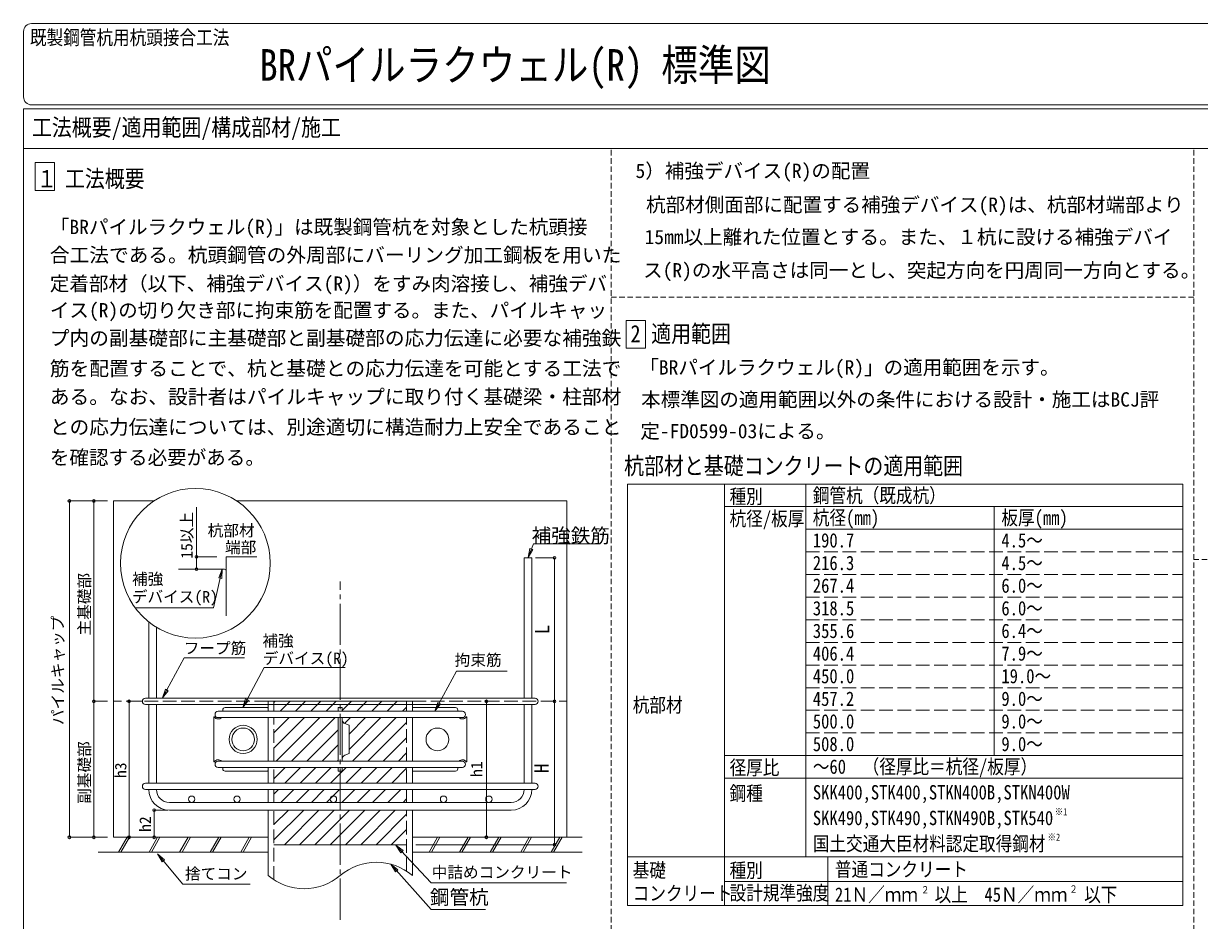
# Model space of a CAD drawing. Units: millimetres, scale not verified. Extents: x -38480 to 38480, y -27228 to 27488.
# Drawn here: x -38480 to 11, y -1877 to 27488 of the extents above; entities that cross this region are included whole.
import ezdxf
from ezdxf.enums import TextEntityAlignment as Align

# ---------------------------------------------------------------- set-up
doc = ezdxf.new("R2010")
doc.units = ezdxf.units.MM
doc.header["$LTSCALE"] = 150
for name, pattern in [('CHAIN2', [12, 9, -1, 1, -1]), ('DASHED1', [1.8, 1.2, -0.6]), ('DASHED3', [4, 3, -1])]:
    doc.linetypes.add(name, pattern=pattern)
for name, color, linetype, lineweight in [('0-0_0', 134, 'Continuous', 18), ('0-1_00_WAKU', 4, 'Continuous', 9), ('0-4_02_TEXT', 134, 'Continuous', 18), ('0-8_06_HYOU', 6, 'Continuous', 18), ('0-9_07_DOT', 5, 'DASHED1', 18), ('0-B_08_CENTER', 4, 'CHAIN2', 9), ('0-C_08HIDDEN', 5, 'DASHED3', 18), ('0-D_09_KAKOMI', 6, 'Continuous', 18), ('0-E_09SUNPO', 7, 'Continuous', 18), ('0-F_10TEXT', 2, 'Continuous', 18)]:
    doc.layers.add(name, color=color, linetype=linetype, lineweight=lineweight)
doc.layers.add('0-3_01_TITLE', color=5, linetype='Continuous')
doc.styles.add('ＭＳ ゴシック', font='')
doc.styles.get('ＭＳ ゴシック').set_extended_font_data('MS Gothic')

msp = doc.modelspace()

# ---------------------------------------------------------------- linework, layer by layer
at = {"layer": '0-0_0'}
for p, q in [((-35532, 11856.6), (-34210.6, 11856.6)), ((-35532, 11856.6), (-35532, 846.2)), ((-31497.4, 11856.6), (-20691.2, 11856.6)), ((-20691.2, 11856.6), (-20691.2, 846.2)), ((-31851.9, 8426.7), (-31851.9, 10031.8)), ((-31851.9, 10031.8), (-30845.8, 10031.8)), ((-33402, 9626.8), (-31905.9, 9626.8)), ((-21841.4, 5402.3), (-21841.4, 9995.5)), ((-31851.9, 9572.8), (-31851.9, 8091.4)), ((-34381.8, 5402.3), (-34381.8, 7901.1)), ((-34129.5, 5402.3), (-34129.5, 7724.6)), ((-34485.7, 5402.3), (-21737.5, 5402.3)), ((-34485.7, 5194.5), (-21737.5, 5194.5)), ((-34381.8, 2619.6), (-34381.8, 5194.5)), ((-34129.5, 2619.6), (-34129.5, 5194.5)), ((-31959.1, 5016.4), (-31959.1, 4971.9)), ((-31884.9, 5090.6), (-30489.8, 5090.6)), ((-30475, 5298.4), (-30475, 4971.9)), ((-30475, 5298.4), (-25748.2, 5298.4)), ((-30475, 5075.8), (-30475, 4971.9)), ((-28178.4, 5090.6), (-28178.4, 4971.9)), ((-28178.4, 5090.6), (-28044.8, 5090.6)), ((-28044.8, 5090.6), (-28044.8, 4971.9)), ((-25748.2, 5298.4), (-25748.2, 4971.9)), ((-25748.2, 5075.8), (-25748.2, 4971.9)), ((-24338.3, 5090.6), (-25733.4, 5090.6)), ((-24264.1, 5016.4), (-24264.1, 4971.9)), ((-22093.7, 2619.6), (-22093.7, 5194.5)), ((-21841.4, 2619.6), (-21841.4, 5194.5)), ((-32255.9, 4774.2), (-32255.9, 3329.4)), ((-32107.5, 4971.9), (-24115.7, 4971.9)), ((-32107.5, 4764.1), (-24115.7, 4764.1)), ((-30475, 3339.4), (-30475, 4764.1)), ((-30475, 4764.1), (-30475, 3339.4)), ((-30475, 4764.1), (-30475, 3339.4)), ((-28178.4, 4764.1), (-28178.4, 3339.4)), ((-28044.8, 4764.1), (-28044.8, 3339.4)), ((-25748.2, 4764.1), (-25748.2, 3339.4)), ((-25748.2, 3339.4), (-25748.2, 4764.1)), ((-25748.2, 4764.1), (-25748.2, 3339.4)), ((-23967.3, 4774.2), (-23967.3, 3329.4)), ((-27960.9, 4567.3), (-27822.2, 4511.9)), ((-27822.2, 3591.7), (-27822.2, 4511.9)), ((-27960.9, 3536.3), (-27822.2, 3591.7)), ((-32107.5, 3339.4), (-24115.7, 3339.4)), ((-32107.5, 3131.7), (-24115.7, 3131.7)), ((-31959.1, 3087.1), (-31959.1, 3131.7)), ((-30475, 3131.7), (-30475, 3027.8)), ((-30475, 3131.7), (-30475, 2619.6)), ((-28178.4, 3131.7), (-28178.4, 3012.9)), ((-28044.8, 3131.7), (-28044.8, 3012.9)), ((-25748.2, 3131.7), (-25748.2, 3027.8)), ((-25748.2, 3131.7), (-25748.2, 2619.6)), ((-24264.1, 3087.1), (-24264.1, 3131.7)), ((-30489.8, 3012.9), (-31884.9, 3012.9)), ((-28178.4, 3012.9), (-28044.8, 3012.9)), ((-25733.4, 3012.9), (-24338.3, 3012.9)), ((-34485.7, 2619.6), (-21737.5, 2619.6)), ((-34485.7, 2411.9), (-21737.5, 2411.9)), ((-30475, 2411.9), (-30475, 1988.9)), ((-25748.2, 2411.9), (-25748.2, 1988.9)), ((-22516.6, 1988.9), (-33706.6, 1988.9)), ((-22516.6, 1736.6), (-33706.6, 1736.6)), ((-30475, 1736.6), (-30475, -403.2)), ((-25748.2, 1736.6), (-25748.2, -403.2)), ((-30475, 846.2), (-35532, 846.2)), ((-25748.2, 846.2), (-20191.2, 846.2)), ((-30475, 356.1), (-36032, 356.1)), ((-25748.2, 356.1), (-20191.2, 356.1))]:
    msp.add_line(p, q, dxfattribs=at)
msp.add_lwpolyline([(-22093.7, 5402.3), (-22093.7, 9995.5), (-21841.4, 9995.5)], dxfattribs=at)
for centre, radius in [((-31291.2, 4051.8), 460.1), ((-31291.2, 4051.8), 371), ((-24932, 4051.8), 371), ((-32976.2, 2092.8), 103.9), ((-31492.1, 2092.8), 103.9), ((-28334.2, 2092.8), 103.9), ((-24732.2, 2092.8), 103.9), ((-23247.1, 2092.8), 103.9)]:
    msp.add_circle(centre, radius, dxfattribs=at)
for centre, radius, start, end in [((-31905.9, 9572.8), 54, 0, 90), ((-34485.7, 5298.4), 103.9, 90, 270), ((-21737.5, 5298.4), 103.9, 270, 90), ((-31884.9, 5016.4), 74.2, 90, 180), ((-30489.8, 5075.8), 14.8, 0, 90), ((-25733.4, 5075.8), 14.8, 90, 180), ((-24338.3, 5016.4), 74.2, 0, 90), ((-32241.1, 4774.2), 14.8, 35.097, 180), ((-32107.5, 4868), 148.4, 215.097, 315.573), ((-32107.5, 4868), 103.9, 90, 270), ((-27911.2, 4691.3), 133.6, 180, 248.199), ((-24115.7, 4868), 148.4, 224.427, 324.903), ((-24115.7, 4868), 103.9, 270, 90), ((-23982.2, 4774.2), 14.8, 0, 144.903), ((-27911.2, 3412.2), 133.6, 111.801, 180), ((-32241.1, 3329.4), 14.8, 180, 324.903), ((-32107.5, 3235.5), 148.4, 44.427, 144.903), ((-32107.5, 3235.5), 103.9, 90, 270), ((-31884.9, 3087.1), 74.2, 180, 270), ((-24338.3, 3087.1), 74.2, 270, 0), ((-24115.7, 3235.5), 148.4, 35.097, 135.573), ((-24115.7, 3235.5), 103.9, 270, 90), ((-24115.7, 3235.5), 103.9, 269.996, 270.004), ((-23982.2, 3329.4), 14.8, 215.097, 0), ((-30489.8, 3027.8), 14.8, 270, 0), ((-25733.4, 3027.8), 14.8, 180, 270), ((-34485.7, 2515.8), 103.9, 90, 270), ((-33706.6, 2411.9), 675.2, 180, 270), ((-33706.6, 2411.9), 423, 180, 270), ((-22516.6, 2411.9), 423, 270, 0), ((-22516.6, 2411.9), 675.2, 270, 0), ((-21737.5, 2515.8), 103.9, 270, 90), ((-26929.9, -1802.6), 1831.7, 49.823, 130.177), ((-29293.3, 996.3), 1831.7, 229.823, 310.177)]:
    msp.add_arc(centre, radius, start, end, dxfattribs=at)
at = {"layer": '0-1_00_WAKU'}
for p, q in [((-38220, 27487.9), (38220, 27487.9)), ((-38480, 25085.4), (-38480, 27227.9)), ((-38480, -27227.9), (-38480, 24699.3)), ((-38480, 24699.3), (38480, 24699.3)), ((-38220, 24825.4), (38220, 24825.4)), ((-38480, 23399.3), (38480, 23399.3))]:
    msp.add_line(p, q, dxfattribs=at)
for centre, start, end in [((-38220, 27227.9), 90, 180), ((-38220, 27227.9), 90, 180), ((-38220, 25085.4), 180, 270)]:
    msp.add_arc(centre, 260, start, end, dxfattribs=at)
at = {"layer": '0-4_02_TEXT'}
for p, q in [((-15540.8, -1382.2), (-15540.8, 12412.1)), ((-12876, 203.8), (-12876, 12412.1)), ((-12151, -1382.2), (-12151, 203.8))]:
    msp.add_line(p, q, dxfattribs=at)
at = {"layer": '0-8_06_HYOU'}
for p, q in [((-18710.7, 12412.1), (-532.6, 12412.1)), ((-18710.7, -1382.2), (-18710.7, 12412.1)), ((-532.6, -1382.2), (-532.6, 12412.1)), ((-15540.8, 11671.3), (-532.6, 11671.3)), ((-6704.3, 11671.3), (-6704.3, 3521.9)), ((-12876, 10930.4), (-532.6, 10930.4)), ((-15540.8, 3521.9), (-532.6, 3521.9)), ((-15540.8, 2781), (-532.6, 2781)), ((-18710.7, 203.8), (-532.6, 203.8)), ((-15540.8, -600.5), (-532.6, -600.5)), ((-18710.7, -1382.2), (-532.6, -1382.2))]:
    msp.add_line(p, q, dxfattribs=at)
at = {"layer": '0-8_06_HYOU', "linetype": 'DASHED3'}
for p, q in [((-12876, 10189.6), (-532.6, 10189.6)), ((-12876, 9448.7), (-532.6, 9448.7)), ((-12876, 8707.9), (-532.6, 8707.9)), ((-12876, 7967), (-532.6, 7967)), ((-12876, 7226.2), (-532.6, 7226.2)), ((-12876, 6485.3), (-532.6, 6485.3)), ((-12876, 5744.4), (-532.6, 5744.4)), ((-12876, 5003.6), (-532.6, 5003.6)), ((-12876, 4262.7), (-532.6, 4262.7))]:
    msp.add_line(p, q, dxfattribs=at)
at = {"layer": '0-9_07_DOT'}
for p, q in [((-19240, -24622), (-19240, 23399.3)), ((-173.2, -24622), (-173.2, 23399.3)), ((-173.2, 18524.3), (-19240, 18524.3)), ((18893.6, 9942.7), (-173.2, 9942.7))]:
    msp.add_line(p, q, dxfattribs=at)
at = {"layer": '0-B_08_CENTER'}
msp.add_line((-28111.6, -1856.3), (-28111.6, 9222.5), dxfattribs=at)
at = {"layer": '0-C_08HIDDEN'}
for p, q in [((-30475, 5298.4), (-35532, 5298.4)), ((-30283.2, 4971.9), (-30283.2, 5298.4)), ((-25940, 4971.9), (-25940, 5298.4)), ((-25748.2, 5298.4), (-20691.2, 5298.4)), ((-30283.2, 3339.4), (-30283.2, 4764.1)), ((-25940, 3339.4), (-25940, 4764.1)), ((-30283.2, 2619.6), (-30283.2, 3131.7)), ((-25940, 2619.6), (-25940, 3131.7)), ((-30283.2, 1988.9), (-30283.2, 2411.9)), ((-25940, 1988.9), (-25940, 2411.9)), ((-30283.2, -544.8), (-30283.2, 1736.6)), ((-25940, -261.5), (-25940, 1736.6))]:
    msp.add_line(p, q, dxfattribs=at)
at = {"layer": '0-D_09_KAKOMI'}
for p, q in [((-37462.7, 22026), (-37462.7, 22932.8)), ((-37462.7, 22026), (-38094.1, 22026)), ((-18121.3, 16859.4), (-18121.3, 17766.3)), ((-18121.3, 16859.4), (-18752.7, 16859.4))]:
    msp.add_line(p, q, dxfattribs=at)
for points in [[(-37462.7, 22932.8), (-38094.1, 22932.8), (-38094.1, 22026)], [(-18121.3, 17766.3), (-18752.7, 17766.3), (-18752.7, 16859.4)]]:
    msp.add_lwpolyline(points, dxfattribs=at)
at = {"layer": '0-E_09SUNPO'}
for p, q in [((-36979.3, 11856.6), (-35732, 11856.6)), ((-36979.3, 11856.6), (-36979.3, 846.2)), ((-36182, 5298.4), (-36182, 11856.6)), ((-32819.1, 11649.8), (-32819.1, 9626.8)), ((-21961.8, 10008.6), (-21789.7, 10453.2)), ((-21789.7, 10453.2), (-19603.8, 10453.2)), ((-32819.1, 10031.8), (-32151.9, 10031.8)), ((-21903.8, 10302.9), (-21961.8, 10008.6)), ((-21806.6, 10265.3), (-21961.8, 10008.6)), ((-21903.8, 10302.9), (-21806.6, 10265.3)), ((-21720.5, 9995.5), (-21101.5, 9995.5)), ((-21101.5, 9995.5), (-21101.5, 5298.4)), ((-31975.7, 9619.8), (-32258, 8361)), ((-32091.2, 9342.9), (-31975.7, 9619.8)), ((-31989.5, 9320.1), (-32091.2, 9342.9)), ((-31989.5, 9320.1), (-31975.7, 9619.8)), ((-32258, 8361), (-34824.9, 8361)), ((-33930.6, 5409.3), (-33225, 6720)), ((-33225, 6720), (-31243.6, 6720)), ((-31306.6, 5097.7), (-30600.9, 6408.4)), ((-30600.9, 6408.4), (-27948.7, 6408.4)), ((-25012.2, 4976.1), (-24306.6, 6286.8)), ((-24306.6, 6286.8), (-22651.3, 6286.8)), ((-33836.5, 5694.2), (-33930.6, 5409.3)), ((-33744.7, 5644.8), (-33930.6, 5409.3)), ((-33836.5, 5694.2), (-33744.7, 5644.8)), ((-31212.4, 5382.5), (-31306.6, 5097.7)), ((-31120.6, 5333.1), (-31306.6, 5097.7)), ((-31212.4, 5382.5), (-31120.6, 5333.1)), ((-30248.2, 5298.4), (-30283.2, 5263.4)), ((-29748.2, 5298.4), (-30074.7, 4971.9)), ((-29248.2, 5298.4), (-29574.7, 4971.9)), ((-28748.2, 5298.4), (-29074.7, 4971.9)), ((-28248.2, 5298.4), (-28574.7, 4971.9)), ((-27748.2, 5298.4), (-28044.8, 5001.8)), ((-27248.2, 5298.4), (-27574.7, 4971.9)), ((-26748.2, 5298.4), (-27074.7, 4971.9)), ((-26248.2, 5298.4), (-26574.7, 4971.9)), ((-25940, 5106.6), (-26074.7, 4971.9)), ((-24918, 5260.9), (-25012.2, 4976.1)), ((-24826.3, 5211.5), (-25012.2, 4976.1)), ((-24918, 5260.9), (-24826.3, 5211.5)), ((-23331.1, 5298.4), (-23331.1, 846.2)), ((-29282.5, 4764.1), (-30283.2, 3763.4)), ((-29782.5, 4764.1), (-30283.2, 4263.4)), ((-30282.5, 4764.1), (-30283.2, 4763.4)), ((-28782.5, 4764.1), (-30207.2, 3339.4)), ((-28282.5, 4764.1), (-29707.2, 3339.4)), ((-27782.5, 4764.1), (-27973.5, 4573.1)), ((-26782.5, 4764.1), (-27822.2, 3724.4)), ((-27282.5, 4764.1), (-27822.2, 4224.4)), ((-26282.5, 4764.1), (-27707.2, 3339.4)), ((-28178.4, 4368.2), (-29207.2, 3339.4)), ((-25940, 4606.6), (-27207.2, 3339.4)), ((-28178.4, 3868.2), (-28707.2, 3339.4)), ((-25940, 4106.6), (-26707.2, 3339.4)), ((-25940, 3606.6), (-26207.2, 3339.4)), ((-29915, 3131.7), (-30283.2, 2763.4)), ((-29415, 3131.7), (-29927, 2619.6)), ((-28915, 3131.7), (-29427, 2619.6)), ((-28415, 3131.7), (-28927, 2619.6)), ((-27915, 3131.7), (-28427, 2619.6)), ((-28178.4, 3368.2), (-28207.2, 3339.4)), ((-27415, 3131.7), (-27927, 2619.6)), ((-26915, 3131.7), (-27427, 2619.6)), ((-26415, 3131.7), (-26927, 2619.6)), ((-25940, 3106.6), (-26427, 2619.6)), ((-30134.7, 2411.9), (-30283.2, 2263.4)), ((-29634.8, 2411.9), (-30057.7, 1988.9)), ((-29134.7, 2411.9), (-29557.7, 1988.9)), ((-28634.7, 2411.9), (-29057.7, 1988.9)), ((-28134.8, 2411.9), (-28557.7, 1988.9)), ((-27634.7, 2411.9), (-28057.7, 1988.9)), ((-27134.7, 2411.9), (-27557.7, 1988.9)), ((-26634.8, 2411.9), (-27057.7, 1988.9)), ((-26134.7, 2411.9), (-26557.7, 1988.9)), ((-25940, 2106.6), (-26057.7, 1988.9)), ((-34206.6, 1736.6), (-33756.6, 1736.6)), ((-34206.6, 1736.6), (-34206.6, 846.2)), ((-29310, 1736.6), (-30283.2, 763.4)), ((-29810, 1736.6), (-30283.2, 1263.4)), ((-28810, 1736.6), (-29942.5, 604.1)), ((-28310, 1736.6), (-29442.6, 604.1)), ((-27810, 1736.6), (-28942.6, 604.1)), ((-27310, 1736.6), (-28442.5, 604.1)), ((-26810, 1736.6), (-27942.6, 604.1)), ((-26310, 1736.6), (-27442.6, 604.1)), ((-25940, 1606.7), (-26942.5, 604.1)), ((-36979.3, 846.2), (-35732, 846.2)), ((-25940, 1106.7), (-26442.6, 604.1)), ((-25748.2, 798.4), (-25750.5, 796.2)), ((-25750.5, 796.2), (-25748.2, 796.2)), ((-25640, 846.2), (-23331.1, 846.2)), ((-30283.2, 604.1), (-25940, 604.1)), ((-26288.6, 589.9), (-25140.2, -643)), ((-26049.1, 409.2), (-26288.6, 589.9)), ((-26125.4, 338.2), (-26288.6, 589.9)), ((-26049.1, 409.2), (-26125.4, 338.2)), ((-34094.3, 307), (-33268.3, -689.8)), ((-33865.7, 112.8), (-34094.3, 307)), ((-33945.9, 46.3), (-34094.3, 307)), ((-33865.7, 112.8), (-33945.9, 46.3)), ((-26459.1, -32.5), (-25140.2, -1522.2)), ((-26224.3, -219.2), (-26459.1, -32.5)), ((-26302.3, -288.3), (-26459.1, -32.5)), ((-26224.3, -219.2), (-26302.3, -288.3)), ((-33268.3, -689.8), (-31061.3, -689.8)), ((-25140.2, -643), (-20707.2, -643)), ((-25140.2, -1522.2), (-23353.8, -1522.2))]:
    msp.add_line(p, q, dxfattribs=at)
for points in [[(-36182, 846.2), (-36182, 5298.4), (-35732, 5298.4)], [(-35026.8, 846.2), (-35026.8, 5298.4), (-34576.8, 5298.4)], [(-21101.5, 5298.4), (-21101.5, 604.1), (-25640, 604.1)]]:
    msp.add_lwpolyline(points, dxfattribs=at)
for centre in [(-36979.3, 11856.6), (-36182, 11856.6), (-32819.1, 10031.8), (-21101.5, 9995.5), (-32819.1, 9626.8), (-36182, 5298.4), (-35026.8, 5298.4), (-23331.1, 5298.4), (-21101.5, 5298.4), (-34206.6, 1736.6), (-36979.3, 846.2), (-36182, 846.2), (-35026.8, 846.2), (-34206.6, 846.2), (-23331.1, 846.2), (-21101.5, 604.1)]:
    msp.add_circle(centre, 45, dxfattribs=at)
at = {"layer": '0-F_10TEXT'}
for p, q in [((-35089.8, 846.2), (-35369.2, 356.1)), ((-35013.2, 846.2), (-35292.6, 356.1)), ((-34089.8, 846.2), (-34369.2, 356.1)), ((-34013.2, 846.2), (-34292.6, 356.1)), ((-33089.8, 846.2), (-33369.2, 356.1)), ((-33013.2, 846.2), (-33292.6, 356.1)), ((-32089.8, 846.2), (-32369.2, 356.1)), ((-32013.2, 846.2), (-32292.6, 356.1)), ((-31089.8, 846.2), (-31369.2, 356.1)), ((-31013.2, 846.2), (-31292.6, 356.1)), ((-24926.2, 846.2), (-25205.6, 356.1)), ((-24849.6, 846.2), (-25129, 356.1)), ((-23926.2, 846.2), (-24205.6, 356.1)), ((-23849.6, 846.2), (-24129, 356.1)), ((-22926.2, 846.2), (-23205.6, 356.1)), ((-22849.6, 846.2), (-23129, 356.1)), ((-21926.2, 846.2), (-22205.6, 356.1)), ((-21849.6, 846.2), (-22129, 356.1)), ((-20926.2, 846.2), (-21205.6, 356.1)), ((-20849.6, 846.2), (-21129, 356.1))]:
    msp.add_line(p, q, dxfattribs=at)
msp.add_circle((-32854, 9816.4), 2450.1, dxfattribs=at)

# ---------------------------------------------------------------- texts
at = {"layer": '0-3_01_TITLE', "style": 'ＭＳ ゴシック', "width": 0.85}
for s, height, p in [('既製鋼管杭用杭頭接合工法', 469.2, (-38270.6, 26654.8)), ('BRパイルラクウェル(R) 標準図', 1032, (-30757.9, 25307.6)), ('工法概要/適用範囲/構成部材/施工', 563, (-38205.9, 23638.5))]:
    msp.add_text(s, height=height, dxfattribs=at).set_placement(p, align=Align.BOTTOM_LEFT)
at = {"layer": '0-4_02_TEXT', "style": 'ＭＳ ゴシック', "width": 0.85}
for s, height, p in [('工法概要', 563, (-37124.7, 21957.4)), ('１', 563, (-38044.1, 21957.4)), ('2', 563, (-18610.5, 16883)), ('適用範囲', 563, (-17934.7, 16883)), ('杭部材と基礎コンクリートの適用範囲', 563, (-18823.3, 12556)), ('鋼管杭（既成杭）', 469.2, (-12645, 11662.7)), ('種別', 469.2, (-15370, 11630.3)), ('杭径/板厚', 469.2, (-15370, 10901.9)), ('杭径(mm)', 469.2, (-12645, 10934.3)), ('板厚(mm)', 469.2, (-6473.3, 10934.3)), ('190.7', 469.2, (-12645, 10193.4)), ('4.5～', 469.2, (-6473.3, 10193.4)), ('216.3', 469.2, (-12645, 9452.6)), ('4.5～', 469.2, (-6473.3, 9452.6)), ('267.4', 469.2, (-12645, 8711.7)), ('6.0～', 469.2, (-6473.3, 8711.7)), ('318.5', 469.2, (-12645, 7970.9)), ('6.0～', 469.2, (-6473.3, 7970.9)), ('355.6', 469.2, (-12645, 7230)), ('6.4～', 469.2, (-6473.3, 7230)), ('406.4', 469.2, (-12645, 6489.1)), ('7.9～', 469.2, (-6473.3, 6489.1)), ('450.0', 469.2, (-12645, 5748.3)), ('19.0～', 469.2, (-6473.3, 5748.3)), ('杭部材', 469.2, (-18539.9, 4800.7)), ('457.2', 469.2, (-12645, 5007.4)), ('9.0～', 469.2, (-6473.3, 5007.4)), ('500.0', 469.2, (-12645, 4266.6)), ('9.0～', 469.2, (-6473.3, 4266.6)), ('508.0', 469.2, (-12645, 3525.7)), ('9.0～', 469.2, (-6473.3, 3525.7)), ('～60\u3000（径厚比＝杭径/板厚）', 469.2, (-12645, 2784.9)), ('径厚比', 469.2, (-15370, 2752.5)), ('鋼種', 469.2, (-15370, 1911.6)), ('SKK400,STK400,STKN400B,STKN400W', 469.2, (-12645, 1944)), ('SKK490,STK490,STKN490B,STK540', 469.2, (-12645, 1103.2)), ('※1', 234.6, (-4727.7, 1493.9)), ('国土交通大臣材料認定取得鋼材', 469.2, (-12645, 262.3)), ('※2', 234.6, (-4962.6, 664)), ('基礎', 469.2, (-18539.9, -608.3)), ('種別', 469.2, (-15370, -610.9)), ('普通コンクリート', 469.2, (-11920.1, -578.6)), ('コンクリート', 469.2, (-18539.9, -1361.9)), ('設計規準強度', 469.2, (-15370, -1351.8)), ('21Ｎ／ｍｍ\u3000以上\u300045Ｎ／ｍｍ\u3000以下', 469.2, (-11921.8, -1404)), ('２', 234.6, (-9106.7, -1059.8)), ('２', 234.6, (-4250.8, -1037.7))]:
    msp.add_text(s, height=height, dxfattribs=at).set_placement(p, align=Align.BOTTOM_LEFT)
at = {"layer": '0-4_02_TEXT', "style": 'ＭＳ ゴシック'}
for s, height, p in [('5）補強デバイス(R)の配置', 469.2, (-18449.1, 22289.7)), ('杭部材側面部に配置する補強デバイス(R)は、杭部材端部より', 469.2, (-18103, 21180.3)), ('「BRパイルラクウェル(R)」は既製鋼管杭を対象とした杭頭接', 469.2, (-37618.5, 20451.6)), ('15mm以上離れた位置とする。また、１杭に設ける補強デバイ', 469.2, (-18152, 20124.6)), ('合工法である。杭頭鋼管の外周部にバーリング加工鋼板を用いた', 472.9, (-37618.5, 19533.1)), ('ス(R)の水平高さは同一とし、突起方向を円周同一方向とする。', 469.2, (-18200.9, 19033.6)), ('定着部材（以下、補強デバイス(R)）をすみ肉溶接し、補強デバ', 469.2, (-37618.5, 18597.4)), ('イス(R)の切り欠き部に拘束筋を配置する。また、パイルキャッ', 469.2, (-37618.5, 17726)), ('プ内の副基礎部に主基礎部と副基礎部の応力伝達に必要な補強鉄', 472.9, (-37618.5, 16810.4)), ('筋を配置することで、杭と基礎との応力伝達を可能とする工法で', 472.9, (-37618.5, 15817.3)), ('「BRパイルラクウェル(R)」の適用範囲を示す。', 469.2, (-18324.8, 15855.2)), ('ある。なお、設計者はパイルキャップに取り付く基礎梁・柱部材', 472.9, (-37618.5, 14891.5)), ('本標準図の適用範囲以外の条件における設計・施工はBCJ評', 469.2, (-18263.4, 14805.2)), ('との応力伝達については、別途適切に構造耐力上安全であること', 472.9, (-37618.5, 13898.5)), ('定-FD0599-03による。', 469.2, (-18293.9, 13768.8)), ('を確認する必要がある。', 469.2, (-37618.5, 12905.4))]:
    msp.add_text(s, height=height, dxfattribs=at).set_placement(p, align=Align.BOTTOM_LEFT)
at = {"layer": '0-E_09SUNPO', "style": 'ＭＳ ゴシック'}
for s, height, p in [('15以上', 375.4, (-32835.3, 9965.2)), ('主基礎部', 375.4, (-36189, 7452.5)), ('パイルキャップ', 375.4, (-37057.1, 4520.1)), ('L', 469.2, (-21131.6, 7490.1)), ('副基礎部', 375.4, (-36189, 1942.1)), ('h3', 375.4, (-35000.6, 2785.7)), ('h1', 375.4, (-23349.9, 2820.5)), ('H', 469.2, (-21145.5, 2945.7)), ('h2', 375.4, (-34196.8, 1021.5))]:
    msp.add_text(s, height=height, rotation=90, dxfattribs=at).set_placement(p, align=Align.BOTTOM_LEFT)
for s, height, p in [('杭部材', 375.4, (-32452.6, 10589.6)), ('補強鉄筋', 469.2, (-21847.1, 10346.3)), ('端部', 375.4, (-31883.7, 10041.3)), ('補強', 375.4, (-34928.6, 9003.6)), ('デバイス(R)', 375.4, (-34933.6, 8420.4)), ('補強', 375.4, (-30659.8, 6980.4)), ('フープ筋', 375.4, (-33233.8, 6739.4)), ('デバイス(R)', 375.4, (-30650.2, 6405.4)), ('拘束筋', 375.4, (-24365.5, 6351.1)), ('捨てコン', 375.4, (-33196.5, -647.3)), ('中詰めコンクリート', 375.4, (-25120.4, -596.6)), ('鋼管杭', 469.2, (-25177.6, -1489.1))]:
    msp.add_text(s, height=height, dxfattribs=at).set_placement(p, align=Align.BOTTOM_LEFT)

doc.saveas('drawing.dxf')
